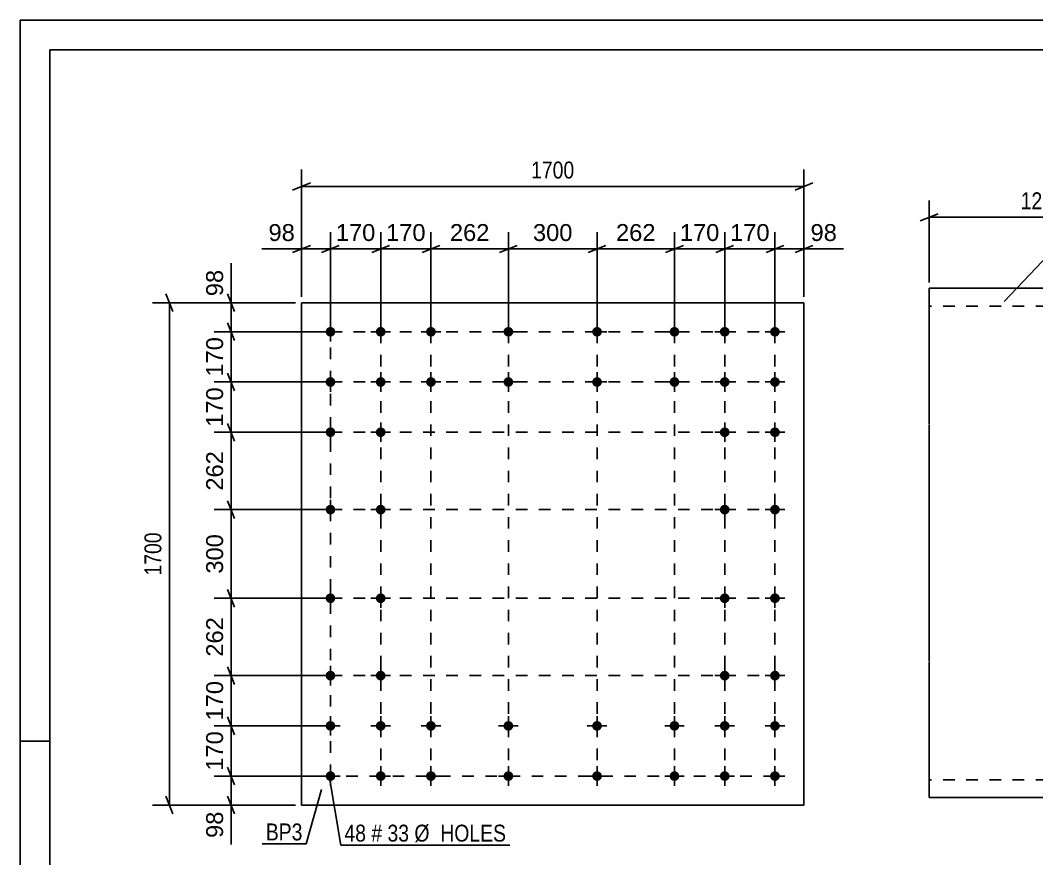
# Model space of a CAD drawing. Header units: millimetres. Extents: x 0 to 594, y 0 to 420.
# Drawn here: x 0 to 171.9, y 278.1 to 420 of the extents above; entities that cross this region are included whole.
import ezdxf

# ---------------------------------------------------------------- set-up
doc = ezdxf.new("R2010")
doc.units = ezdxf.units.MM
doc.linetypes.add('DXK_LINE_DOT2', pattern=[3.9198, 1.9599, -1.9599])
doc.styles.add('Arial', font='ARIAL.TTF', dxfattribs={"height": 0.2})
doc.styles.add('Arial Narrow', font='ARIALN.TTF', dxfattribs={"height": 0.2})

# ---------------------------------------------------------------- blocks, each defined once
blk = doc.blocks.new('Unknown-256034217-1131')
at = {"color": 5, "linetype": 'Continuous'}
for p, q in [((594, 420), (0, 420)), ((0, 420), (0, 0)), ((589, 415), (5, 415)), ((5, 415), (5, 5)), ((5, 298), (0, 298))]:
    blk.add_line(p, q, dxfattribs=at)
blk = doc.blocks.new('Part-256034217-7842 - 7841')
at = {"color": 2, "linetype": 'Continuous'}
for p, q in [((47.57, 287.19), (47.57, 372.19)), ((47.57, 372.19), (132.57, 372.19)), ((132.57, 372.19), (132.57, 287.19)), ((132.57, 287.19), (47.57, 287.19))]:
    blk.add_line(p, q, dxfattribs=at)
blk = doc.blocks.new('Bolt-256034217-7843 - 7841')
at = {"linetype": 'Continuous'}
for points in [[(52.47, 368.11, -1), (52.47, 366.46, -1)], [(60.97, 368.11, -1), (60.97, 366.46, -1)], [(69.47, 368.11, -1), (69.47, 366.46, -1)], [(82.57, 368.11, -1), (82.57, 366.46, -1)], [(97.57, 368.11, -1), (97.57, 366.46, -1)], [(110.67, 368.11, -1), (110.67, 366.46, -1)], [(119.17, 368.11, -1), (119.17, 366.46, -1)], [(127.67, 368.11, -1), (127.67, 366.46, -1)], [(52.47, 359.61, -1), (52.47, 357.96, -1)], [(60.97, 359.61, -1), (60.97, 357.96, -1)], [(69.47, 359.61, -1), (69.47, 357.96, -1)], [(82.57, 359.61, -1), (82.57, 357.96, -1)], [(97.57, 359.61, -1), (97.57, 357.96, -1)], [(110.67, 359.61, -1), (110.67, 357.96, -1)], [(119.17, 359.61, -1), (119.17, 357.96, -1)], [(127.67, 359.61, -1), (127.67, 357.96, -1)], [(52.47, 351.11, -1), (52.47, 349.46, -1)], [(60.97, 351.11, -1), (60.97, 349.46, -1)], [(119.17, 351.11, -1), (119.17, 349.46, -1)], [(127.67, 351.11, -1), (127.67, 349.46, -1)], [(52.47, 338.01, -1), (52.47, 336.36, -1)], [(60.97, 338.01, -1), (60.97, 336.36, -1)], [(119.17, 338.01, -1), (119.17, 336.36, -1)], [(127.67, 338.01, -1), (127.67, 336.36, -1)], [(52.47, 323.01, -1), (52.47, 321.36, -1)], [(60.97, 323.01, -1), (60.97, 321.36, -1)], [(119.17, 323.01, -1), (119.17, 321.36, -1)], [(127.67, 323.01, -1), (127.67, 321.36, -1)], [(52.47, 309.91, -1), (52.47, 308.26, -1)], [(60.97, 309.91, -1), (60.97, 308.26, -1)], [(119.17, 309.91, -1), (119.17, 308.26, -1)], [(127.67, 309.91, -1), (127.67, 308.26, -1)], [(52.47, 301.41, -1), (52.47, 299.76, -1)], [(60.97, 301.41, -1), (60.97, 299.76, -1)], [(69.47, 301.41, -1), (69.47, 299.76, -1)], [(82.57, 301.41, -1), (82.57, 299.76, -1)], [(97.57, 301.41, -1), (97.57, 299.76, -1)], [(110.67, 301.41, -1), (110.67, 299.76, -1)], [(119.17, 301.41, -1), (119.17, 299.76, -1)], [(127.67, 301.41, -1), (127.67, 299.76, -1)], [(52.47, 292.91, -1), (52.47, 291.26, -1)], [(60.97, 292.91, -1), (60.97, 291.26, -1)], [(69.47, 292.91, -1), (69.47, 291.26, -1)], [(82.57, 292.91, -1), (82.57, 291.26, -1)], [(97.57, 292.91, -1), (97.57, 291.26, -1)], [(110.67, 292.91, -1), (110.67, 291.26, -1)], [(119.17, 292.91, -1), (119.17, 291.26, -1)], [(127.67, 292.91, -1), (127.67, 291.26, -1)]]:
    blk.add_hatch(color=1, dxfattribs=at).paths.add_polyline_path(points)
at = {"color": 1, "linetype": 'Continuous'}
for p, q in [((52.47, 368.94), (52.47, 365.64)), ((60.97, 368.94), (60.97, 365.64)), ((69.47, 368.94), (69.47, 365.64)), ((82.57, 368.94), (82.57, 365.64)), ((97.57, 368.94), (97.57, 365.64)), ((110.67, 368.94), (110.67, 365.64)), ((119.17, 368.94), (119.17, 365.64)), ((127.67, 368.94), (127.67, 365.64)), ((50.82, 367.29), (54.12, 367.29)), ((59.32, 367.29), (62.62, 367.29)), ((67.82, 367.29), (71.12, 367.29)), ((80.92, 367.29), (84.22, 367.29)), ((95.92, 367.29), (99.22, 367.29)), ((109.02, 367.29), (112.32, 367.29)), ((117.52, 367.29), (120.82, 367.29)), ((126.02, 367.29), (129.32, 367.29)), ((52.47, 360.44), (52.47, 357.14)), ((60.97, 360.44), (60.97, 357.14)), ((69.47, 360.44), (69.47, 357.14)), ((82.57, 360.44), (82.57, 357.14)), ((97.57, 360.44), (97.57, 357.14)), ((110.67, 360.44), (110.67, 357.14)), ((119.17, 360.44), (119.17, 357.14)), ((127.67, 360.44), (127.67, 357.14)), ((50.82, 358.79), (54.12, 358.79)), ((59.32, 358.79), (62.62, 358.79)), ((67.82, 358.79), (71.12, 358.79)), ((80.92, 358.79), (84.22, 358.79)), ((95.92, 358.79), (99.22, 358.79)), ((109.02, 358.79), (112.32, 358.79)), ((117.52, 358.79), (120.82, 358.79)), ((126.02, 358.79), (129.32, 358.79)), ((52.47, 351.94), (52.47, 348.64)), ((60.97, 351.94), (60.97, 348.64)), ((119.17, 351.94), (119.17, 348.64)), ((127.67, 351.94), (127.67, 348.64)), ((50.82, 350.29), (54.12, 350.29)), ((59.32, 350.29), (62.62, 350.29)), ((117.52, 350.29), (120.82, 350.29)), ((126.02, 350.29), (129.32, 350.29)), ((52.47, 338.84), (52.47, 335.54)), ((60.97, 338.84), (60.97, 335.54)), ((119.17, 338.84), (119.17, 335.54)), ((127.67, 338.84), (127.67, 335.54)), ((50.82, 337.19), (54.12, 337.19)), ((59.32, 337.19), (62.62, 337.19)), ((117.52, 337.19), (120.82, 337.19)), ((126.02, 337.19), (129.32, 337.19)), ((52.47, 323.84), (52.47, 320.54)), ((60.97, 323.84), (60.97, 320.54)), ((119.17, 323.84), (119.17, 320.54)), ((127.67, 323.84), (127.67, 320.54)), ((50.82, 322.19), (54.12, 322.19)), ((59.32, 322.19), (62.62, 322.19)), ((117.52, 322.19), (120.82, 322.19)), ((126.02, 322.19), (129.32, 322.19)), ((52.47, 310.74), (52.47, 307.44)), ((60.97, 310.74), (60.97, 307.44)), ((119.17, 310.74), (119.17, 307.44)), ((127.67, 310.74), (127.67, 307.44)), ((50.82, 309.09), (54.12, 309.09)), ((59.32, 309.09), (62.62, 309.09)), ((117.52, 309.09), (120.82, 309.09)), ((126.02, 309.09), (129.32, 309.09)), ((52.47, 302.24), (52.47, 298.94)), ((60.97, 302.24), (60.97, 298.94)), ((69.47, 302.24), (69.47, 298.94)), ((82.57, 302.24), (82.57, 298.94)), ((97.57, 302.24), (97.57, 298.94)), ((110.67, 302.24), (110.67, 298.94)), ((119.17, 302.24), (119.17, 298.94)), ((127.67, 302.24), (127.67, 298.94)), ((50.82, 300.59), (54.12, 300.59)), ((59.32, 300.59), (62.62, 300.59)), ((67.82, 300.59), (71.12, 300.59)), ((80.92, 300.59), (84.22, 300.59)), ((95.92, 300.59), (99.22, 300.59)), ((109.02, 300.59), (112.32, 300.59)), ((117.52, 300.59), (120.82, 300.59)), ((126.02, 300.59), (129.32, 300.59)), ((52.47, 293.74), (52.47, 290.44)), ((60.97, 293.74), (60.97, 290.44)), ((69.47, 293.74), (69.47, 290.44)), ((82.57, 293.74), (82.57, 290.44)), ((97.57, 293.74), (97.57, 290.44)), ((110.67, 293.74), (110.67, 290.44)), ((119.17, 293.74), (119.17, 290.44)), ((127.67, 293.74), (127.67, 290.44)), ((50.82, 292.09), (54.12, 292.09)), ((59.32, 292.09), (62.62, 292.09)), ((67.82, 292.09), (71.12, 292.09)), ((80.92, 292.09), (84.22, 292.09)), ((95.92, 292.09), (99.22, 292.09)), ((109.02, 292.09), (112.32, 292.09)), ((117.52, 292.09), (120.82, 292.09)), ((126.02, 292.09), (129.32, 292.09))]:
    blk.add_line(p, q, dxfattribs=at)
blk = doc.blocks.new('Part-256034217-8039 - 8038')
at = {"color": 2, "linetype": 'Continuous'}
for p, q in [((173.76, 374.64), (153.76, 374.64)), ((153.76, 351.64), (153.76, 374.64)), ((193.86, 374.64), (173.86, 374.64)), ((193.86, 374.64), (193.86, 351.64)), ((153.76, 311.54), (153.76, 351.54)), ((193.86, 351.54), (193.86, 311.54)), ((153.76, 294.44), (153.76, 311.44)), ((193.86, 311.44), (193.86, 288.44)), ((153.76, 294.44), (153.76, 288.44)), ((173.76, 288.44), (153.76, 288.44)), ((193.86, 288.44), (173.86, 288.44))]:
    blk.add_line(p, q, dxfattribs=at)
at = {"color": 7, "linetype": 'DXK_LINE_DOT2'}
for p, q in [((173.76, 371.64), (153.76, 371.64)), ((193.86, 371.64), (173.86, 371.64)), ((153.76, 288.9), (153.76, 294.44)), ((173.76, 291.44), (153.76, 291.44)), ((193.86, 291.44), (173.86, 291.44))]:
    blk.add_line(p, q, dxfattribs=at)
blk = doc.blocks.new('Rectangle-256034217-11316 - 7841')
at = {"color": 1, "linetype": 'DXK_LINE_DOT2'}
blk.add_lwpolyline([(52.47, 367.29), (127.67, 367.29), (127.67, 292.09), (52.47, 292.09), (52.47, 367.29)], close=True, dxfattribs=at)
blk = doc.blocks.new('Line-256034217-11328 - 7841')
at = {"color": 1, "linetype": 'DXK_LINE_DOT2'}
blk.add_line((52.47, 358.79), (127.67, 358.79), dxfattribs=at)
blk = doc.blocks.new('Line-256034217-11335 - 7841')
at = {"color": 1, "linetype": 'DXK_LINE_DOT2'}
blk.add_line((52.47, 309.09), (127.67, 309.09), dxfattribs=at)
blk = doc.blocks.new('Line-256034217-11342 - 7841')
at = {"color": 1, "linetype": 'DXK_LINE_DOT2'}
blk.add_line((60.97, 367.29), (60.97, 292.09), dxfattribs=at)
blk = doc.blocks.new('Line-256034217-11349 - 7841')
at = {"color": 1, "linetype": 'DXK_LINE_DOT2'}
blk.add_line((119.17, 367.29), (119.17, 292.09), dxfattribs=at)
blk = doc.blocks.new('Line-256034217-11356 - 7841')
at = {"color": 1, "linetype": 'DXK_LINE_DOT2'}
blk.add_line((52.47, 350.29), (127.67, 350.29), dxfattribs=at)
blk = doc.blocks.new('Line-256034217-11363 - 7841')
at = {"color": 1, "linetype": 'DXK_LINE_DOT2'}
blk.add_line((52.47, 337.19), (127.67, 337.19), dxfattribs=at)
blk = doc.blocks.new('Line-256034217-11370 - 7841')
at = {"color": 1, "linetype": 'DXK_LINE_DOT2'}
blk.add_line((52.47, 322.19), (127.67, 322.19), dxfattribs=at)
blk = doc.blocks.new('Line-256034217-11377 - 7841')
at = {"color": 1, "linetype": 'DXK_LINE_DOT2'}
blk.add_line((69.47, 367.29), (69.47, 292.09), dxfattribs=at)
blk = doc.blocks.new('Line-256034217-11384 - 7841')
at = {"color": 1, "linetype": 'DXK_LINE_DOT2'}
blk.add_line((82.57, 367.29), (82.57, 292.09), dxfattribs=at)
blk = doc.blocks.new('Line-256034217-11391 - 7841')
at = {"color": 1, "linetype": 'DXK_LINE_DOT2'}
blk.add_line((97.57, 367.29), (97.57, 292.09), dxfattribs=at)
blk = doc.blocks.new('Line-256034217-11398 - 7841')
at = {"color": 1, "linetype": 'DXK_LINE_DOT2'}
blk.add_line((110.67, 367.29), (110.67, 292.09), dxfattribs=at)
blk = doc.blocks.new('StraightDimension-256034217-8304 - 7841')
at = {"color": 7, "linetype": 'Continuous'}
for p, q in [((25.81, 370.69), (24.61, 373.69)), ((46.57, 372.19), (22.36, 372.19)), ((25.21, 287.19), (25.21, 372.19)), ((46.57, 287.19), (22.36, 287.19)), ((24.61, 288.69), (25.81, 285.69))]:
    blk.add_line(p, q, dxfattribs=at)
at = {"color": 0}
blk.add_wipeout([(24.46, 333.94), (20.26, 333.94), (20.26, 325.43), (24.46, 325.43)], dxfattribs=at)
at = {"color": 3, "style": 'Arial Narrow'}
blk.add_text('1700', height=2.863, rotation=90.0002, dxfattribs=at).set_placement((23.86, 326.03))
blk = doc.blocks.new('StraightDimension-256034217-15070 - 7841')
at = {"color": 7, "linetype": 'Continuous'}
for p, q in [((110.67, 368.29), (110.67, 384.15)), ((119.17, 368.29), (119.17, 384.15)), ((109.17, 380.7), (112.17, 381.9)), ((120.67, 381.9), (117.67, 380.7)), ((110.67, 381.3), (119.17, 381.3))]:
    blk.add_line(p, q, dxfattribs=at)
at = {"color": 0}
blk.add_wipeout([(118.85, 382.05), (118.85, 386.25), (110.98, 386.25), (110.98, 382.05)], dxfattribs=at)
at = {"color": 3, "style": 'Arial'}
blk.add_text('170', height=2.865, dxfattribs=at).set_placement((111.58, 382.65))
blk = doc.blocks.new('StraightDimension-256034217-11278 - 7841')
at = {"color": 7, "linetype": 'Continuous'}
for p, q in [((35.05, 373.69), (36.25, 370.69)), ((46.57, 372.19), (32.8, 372.19)), ((35.65, 367.29), (35.65, 372.19)), ((36.25, 365.79), (35.05, 368.79)), ((51.47, 367.29), (32.8, 367.29))]:
    blk.add_line(p, q, dxfattribs=at)
at = {"color": 0}
blk.add_wipeout([(34.9, 378.36), (30.7, 378.36), (30.7, 372.71), (34.9, 372.71)], dxfattribs=at)
at = {"color": 7, "linetype": 'Continuous'}
blk.add_line((35.65, 372.19), (35.65, 378.88), dxfattribs=at)
blk.add_line((35.65, 372.19), (35.65, 378.88), dxfattribs=at)
at = {"color": 3, "style": 'Arial'}
blk.add_text('98', height=2.865, rotation=90.0002, dxfattribs=at).set_placement((34.3, 373.31))
blk = doc.blocks.new('StraightDimension-256034217-15066 - 7841')
at = {"color": 7, "linetype": 'Continuous'}
for p, q in [((82.57, 368.29), (82.57, 384.15)), ((97.57, 368.29), (97.57, 384.15)), ((84.07, 381.9), (81.07, 380.7)), ((96.07, 380.7), (99.07, 381.9)), ((82.57, 381.3), (97.57, 381.3))]:
    blk.add_line(p, q, dxfattribs=at)
at = {"color": 0}
blk.add_wipeout([(94, 382.05), (94, 386.25), (86.13, 386.25), (86.13, 382.05)], dxfattribs=at)
at = {"color": 3, "style": 'Arial'}
blk.add_text('300', height=2.865, dxfattribs=at).set_placement((86.73, 382.65))
blk = doc.blocks.new('StraightDimension-256034217-15080 - 7841')
at = {"color": 7, "linetype": 'Continuous'}
for p, q in [((51.47, 337.19), (32.8, 337.19)), ((36.25, 335.69), (35.05, 338.69)), ((35.65, 322.19), (35.65, 337.19)), ((35.05, 323.69), (36.25, 320.69)), ((51.47, 322.19), (32.8, 322.19))]:
    blk.add_line(p, q, dxfattribs=at)
at = {"color": 0}
blk.add_wipeout([(34.9, 333.62), (30.7, 333.62), (30.7, 325.75), (34.9, 325.75)], dxfattribs=at)
at = {"color": 3, "style": 'Arial'}
blk.add_text('300', height=2.865, rotation=90.0002, dxfattribs=at).set_placement((34.3, 326.35))
blk = doc.blocks.new('StraightDimension-256034217-8346 - 7841')
at = {"color": 7, "linetype": 'Continuous'}
for p, q in [((47.57, 373.19), (47.57, 394.73)), ((132.57, 373.19), (132.57, 394.73)), ((49.07, 392.48), (46.07, 391.28)), ((131.07, 391.28), (134.07, 392.48)), ((47.57, 391.88), (132.57, 391.88))]:
    blk.add_line(p, q, dxfattribs=at)
at = {"color": 0}
blk.add_wipeout([(94.32, 392.63), (94.32, 396.83), (85.81, 396.83), (85.81, 392.63)], dxfattribs=at)
at = {"color": 3, "style": 'Arial Narrow'}
blk.add_text('1700', height=2.863, dxfattribs=at).set_placement((86.41, 393.23))
blk = doc.blocks.new('StraightDimension-256034217-15068 - 7841')
at = {"color": 7, "linetype": 'Continuous'}
for p, q in [((97.57, 368.29), (97.57, 384.15)), ((110.67, 368.29), (110.67, 384.15)), ((99.07, 381.9), (96.07, 380.7)), ((109.17, 380.7), (112.17, 381.9)), ((97.57, 381.3), (110.67, 381.3))]:
    blk.add_line(p, q, dxfattribs=at)
at = {"color": 0}
blk.add_wipeout([(108.05, 382.05), (108.05, 386.25), (100.18, 386.25), (100.18, 382.05)], dxfattribs=at)
at = {"color": 3, "style": 'Arial'}
blk.add_text('262', height=2.865, dxfattribs=at).set_placement((100.78, 382.65))
blk = doc.blocks.new('StraightDimension-256034217-11243 - 7841')
at = {"color": 7, "linetype": 'Continuous'}
for p, q in [((127.67, 368.29), (127.67, 384.15)), ((132.57, 373.19), (132.57, 384.15)), ((126.17, 380.7), (129.17, 381.9)), ((134.07, 381.9), (131.07, 380.7)), ((127.67, 381.3), (132.57, 381.3))]:
    blk.add_line(p, q, dxfattribs=at)
at = {"color": 0}
blk.add_wipeout([(138.74, 382.05), (138.74, 386.25), (133.09, 386.25), (133.09, 382.05)], dxfattribs=at)
at = {"color": 7, "linetype": 'Continuous'}
blk.add_line((132.57, 381.3), (139.26, 381.3), dxfattribs=at)
blk.add_line((132.57, 381.3), (139.26, 381.3), dxfattribs=at)
at = {"color": 3, "style": 'Arial'}
blk.add_text('98', height=2.865, dxfattribs=at).set_placement((133.69, 382.65))
blk = doc.blocks.new('StraightDimension-256034217-15076 - 7841')
at = {"color": 7, "linetype": 'Continuous'}
for p, q in [((35.05, 310.59), (36.25, 307.59)), ((51.47, 309.09), (32.8, 309.09)), ((35.65, 300.59), (35.65, 309.09)), ((36.25, 299.09), (35.05, 302.09)), ((51.47, 300.59), (32.8, 300.59))]:
    blk.add_line(p, q, dxfattribs=at)
at = {"color": 0}
blk.add_wipeout([(34.9, 308.77), (30.7, 308.77), (30.7, 300.9), (34.9, 300.9)], dxfattribs=at)
at = {"color": 3, "style": 'Arial'}
blk.add_text('170', height=2.865, rotation=90.0002, dxfattribs=at).set_placement((34.3, 301.5))
blk = doc.blocks.new('StraightDimension-256034217-11251 - 7841')
at = {"color": 7, "linetype": 'Continuous'}
for p, q in [((47.57, 373.19), (47.57, 384.15)), ((52.47, 368.29), (52.47, 384.15)), ((46.07, 380.7), (49.07, 381.9)), ((53.97, 381.9), (50.97, 380.7)), ((47.57, 381.3), (52.47, 381.3))]:
    blk.add_line(p, q, dxfattribs=at)
at = {"color": 0}
blk.add_wipeout([(47.04, 382.05), (47.04, 386.25), (41.39, 386.25), (41.39, 382.05)], dxfattribs=at)
at = {"color": 7, "linetype": 'Continuous'}
blk.add_line((47.57, 381.3), (40.87, 381.3), dxfattribs=at)
blk.add_line((47.57, 381.3), (40.87, 381.3), dxfattribs=at)
at = {"color": 3, "style": 'Arial'}
blk.add_text('98', height=2.865, dxfattribs=at).set_placement((41.99, 382.65))
blk = doc.blocks.new('StraightDimension-256034217-15072 - 7841')
at = {"color": 7, "linetype": 'Continuous'}
for p, q in [((119.17, 368.29), (119.17, 384.15)), ((127.67, 368.29), (127.67, 384.15)), ((117.67, 380.7), (120.67, 381.9)), ((129.17, 381.9), (126.17, 380.7)), ((119.17, 381.3), (127.67, 381.3))]:
    blk.add_line(p, q, dxfattribs=at)
at = {"color": 0}
blk.add_wipeout([(127.35, 382.05), (127.35, 386.25), (119.48, 386.25), (119.48, 382.05)], dxfattribs=at)
at = {"color": 3, "style": 'Arial'}
blk.add_text('170', height=2.865, dxfattribs=at).set_placement((120.08, 382.65))
blk = doc.blocks.new('StraightDimension-256034217-11286 - 7841')
at = {"color": 7, "linetype": 'Continuous'}
for p, q in [((35.05, 293.59), (36.25, 290.59)), ((51.47, 292.09), (32.8, 292.09)), ((35.65, 287.19), (35.65, 292.09)), ((46.57, 287.19), (32.8, 287.19)), ((36.25, 285.69), (35.05, 288.69))]:
    blk.add_line(p, q, dxfattribs=at)
at = {"color": 0}
blk.add_wipeout([(34.9, 286.66), (30.7, 286.66), (30.7, 281.02), (34.9, 281.02)], dxfattribs=at)
at = {"color": 7, "linetype": 'Continuous'}
blk.add_line((35.65, 287.19), (35.65, 280.49), dxfattribs=at)
blk.add_line((35.65, 287.19), (35.65, 280.49), dxfattribs=at)
at = {"color": 3, "style": 'Arial'}
blk.add_text('98', height=2.865, rotation=90.0002, dxfattribs=at).set_placement((34.3, 281.62))
blk = doc.blocks.new('StraightDimension-256034217-15060 - 7841')
at = {"color": 7, "linetype": 'Continuous'}
for p, q in [((52.47, 368.29), (52.47, 384.15)), ((60.97, 368.29), (60.97, 384.15)), ((50.97, 380.7), (53.97, 381.9)), ((62.47, 381.9), (59.47, 380.7)), ((52.47, 381.3), (60.97, 381.3))]:
    blk.add_line(p, q, dxfattribs=at)
at = {"color": 0}
blk.add_wipeout([(60.65, 382.05), (60.65, 386.25), (52.78, 386.25), (52.78, 382.05)], dxfattribs=at)
at = {"color": 3, "style": 'Arial'}
blk.add_text('170', height=2.865, dxfattribs=at).set_placement((53.38, 382.65))
blk = doc.blocks.new('StraightDimension-256034217-15062 - 7841')
at = {"color": 7, "linetype": 'Continuous'}
for p, q in [((60.97, 368.29), (60.97, 384.15)), ((69.47, 368.29), (69.47, 384.15)), ((59.47, 380.7), (62.47, 381.9)), ((70.97, 381.9), (67.97, 380.7)), ((60.97, 381.3), (69.47, 381.3))]:
    blk.add_line(p, q, dxfattribs=at)
at = {"color": 0}
blk.add_wipeout([(69.15, 382.05), (69.15, 386.25), (61.28, 386.25), (61.28, 382.05)], dxfattribs=at)
at = {"color": 3, "style": 'Arial'}
blk.add_text('170', height=2.865, dxfattribs=at).set_placement((61.88, 382.65))
blk = doc.blocks.new('StraightDimension-256034217-15064 - 7841')
at = {"color": 7, "linetype": 'Continuous'}
for p, q in [((69.47, 368.29), (69.47, 384.15)), ((82.57, 368.29), (82.57, 384.15)), ((70.97, 381.9), (67.97, 380.7)), ((81.07, 380.7), (84.07, 381.9)), ((69.47, 381.3), (82.57, 381.3))]:
    blk.add_line(p, q, dxfattribs=at)
at = {"color": 0}
blk.add_wipeout([(79.95, 382.05), (79.95, 386.25), (72.08, 386.25), (72.08, 382.05)], dxfattribs=at)
at = {"color": 3, "style": 'Arial'}
blk.add_text('262', height=2.865, dxfattribs=at).set_placement((72.68, 382.65))
blk = doc.blocks.new('StraightDimension-256034217-15074 - 7841')
at = {"color": 7, "linetype": 'Continuous'}
for p, q in [((35.05, 302.09), (36.25, 299.09)), ((51.47, 300.59), (32.8, 300.59)), ((35.65, 292.09), (35.65, 300.59)), ((36.25, 290.59), (35.05, 293.59)), ((51.47, 292.09), (32.8, 292.09))]:
    blk.add_line(p, q, dxfattribs=at)
at = {"color": 0}
blk.add_wipeout([(34.9, 300.27), (30.7, 300.27), (30.7, 292.4), (34.9, 292.4)], dxfattribs=at)
at = {"color": 3, "style": 'Arial'}
blk.add_text('170', height=2.865, rotation=90.0002, dxfattribs=at).set_placement((34.3, 293))
blk = doc.blocks.new('StraightDimension-256034217-15078 - 7841')
at = {"color": 7, "linetype": 'Continuous'}
for p, q in [((36.25, 320.69), (35.05, 323.69)), ((51.47, 322.19), (32.8, 322.19)), ((35.65, 309.09), (35.65, 322.19)), ((35.05, 310.59), (36.25, 307.59)), ((51.47, 309.09), (32.8, 309.09))]:
    blk.add_line(p, q, dxfattribs=at)
at = {"color": 0}
blk.add_wipeout([(34.9, 319.57), (30.7, 319.57), (30.7, 311.7), (34.9, 311.7)], dxfattribs=at)
at = {"color": 3, "style": 'Arial'}
blk.add_text('262', height=2.865, rotation=90.0002, dxfattribs=at).set_placement((34.3, 312.3))
blk = doc.blocks.new('StraightDimension-256034217-15082 - 7841')
at = {"color": 7, "linetype": 'Continuous'}
for p, q in [((36.25, 348.79), (35.05, 351.79)), ((51.47, 350.29), (32.8, 350.29)), ((35.65, 337.19), (35.65, 350.29)), ((51.47, 337.19), (32.8, 337.19)), ((35.05, 338.69), (36.25, 335.69))]:
    blk.add_line(p, q, dxfattribs=at)
at = {"color": 0}
blk.add_wipeout([(34.9, 347.67), (30.7, 347.67), (30.7, 339.8), (34.9, 339.8)], dxfattribs=at)
at = {"color": 3, "style": 'Arial'}
blk.add_text('262', height=2.865, rotation=90.0002, dxfattribs=at).set_placement((34.3, 340.4))
blk = doc.blocks.new('StraightDimension-256034217-15084 - 7841')
at = {"color": 7, "linetype": 'Continuous'}
for p, q in [((35.05, 360.29), (36.25, 357.29)), ((51.47, 358.79), (32.8, 358.79)), ((35.65, 350.29), (35.65, 358.79)), ((36.25, 348.79), (35.05, 351.79)), ((51.47, 350.29), (32.8, 350.29))]:
    blk.add_line(p, q, dxfattribs=at)
at = {"color": 0}
blk.add_wipeout([(34.9, 358.47), (30.7, 358.47), (30.7, 350.6), (34.9, 350.6)], dxfattribs=at)
at = {"color": 3, "style": 'Arial'}
blk.add_text('170', height=2.865, rotation=90.0002, dxfattribs=at).set_placement((34.3, 351.2))
blk = doc.blocks.new('StraightDimension-256034217-15086 - 7841')
at = {"color": 7, "linetype": 'Continuous'}
for p, q in [((35.05, 368.79), (36.25, 365.79)), ((51.47, 367.29), (32.8, 367.29)), ((35.65, 358.79), (35.65, 367.29)), ((36.25, 357.29), (35.05, 360.29)), ((51.47, 358.79), (32.8, 358.79))]:
    blk.add_line(p, q, dxfattribs=at)
at = {"color": 0}
blk.add_wipeout([(34.9, 366.97), (30.7, 366.97), (30.7, 359.1), (34.9, 359.1)], dxfattribs=at)
at = {"color": 3, "style": 'Arial'}
blk.add_text('170', height=2.865, rotation=90.0002, dxfattribs=at).set_placement((34.3, 359.7))
blk = doc.blocks.new('StraightDimension-256034217-8686 - 8038')
at = {"color": 7, "linetype": 'Continuous'}
for p, q in [((153.76, 375.64), (153.76, 389.52)), ((193.86, 375.64), (193.86, 389.52)), ((155.26, 387.27), (152.26, 386.07)), ((192.36, 386.07), (195.36, 387.27)), ((153.76, 386.67), (193.86, 386.67))]:
    blk.add_line(p, q, dxfattribs=at)
at = {"color": 0}
blk.add_wipeout([(178.98, 387.42), (178.98, 391.62), (168.64, 391.62), (168.64, 387.42)], dxfattribs=at)
at = {"color": 3, "style": 'Arial Narrow'}
blk.add_text('12932', height=2.863, dxfattribs=at).set_placement((169.24, 388.02))
blk = doc.blocks.new('Mark-256034217-8965 - 7841')
at = {"color": 0}
for points in [[(58.48, 281), (58.48, 284), (54.83, 284), (54.83, 281)], [(61.21, 281), (61.21, 284), (59.38, 284), (59.38, 281)], [(65.77, 281), (65.77, 284), (62.11, 284), (62.11, 281)], [(82.2, 281), (82.2, 284), (66.67, 284), (66.67, 281)]]:
    blk.add_wipeout(points, dxfattribs=at)
for points in [[(58.48, 281), (58.48, 284), (54.83, 284), (54.83, 281)], [(61.21, 281), (61.21, 284), (59.38, 284), (59.38, 281)], [(65.77, 281), (65.77, 284), (62.11, 284), (62.11, 281)], [(82.2, 281), (82.2, 284), (66.67, 284), (66.67, 281)]]:
    blk.add_wipeout(points, dxfattribs=at)
at = {"color": 7, "linetype": 'Continuous'}
for p, q in [((52.22, 292.45), (54.23, 280.4)), ((54.23, 280.4), (82.8, 280.4))]:
    blk.add_line(p, q, dxfattribs=at)
at = {"color": 3, "style": 'Arial Narrow'}
for s, height, p in [('48', 2.863, (54.83, 281)), ('#', 2.86, (59.38, 281)), ('33', 2.863, (62.11, 281)), ('Ø  HOLES', 2.863, (66.67, 281))]:
    blk.add_text(s, height=height, dxfattribs=at).set_placement(p)
blk = doc.blocks.new('Mark-256034217-8962 - 7841')
at = {"color": 0}
blk.add_wipeout([(47.74, 281.2), (47.74, 284.2), (41.53, 284.2), (41.53, 281.2)], dxfattribs=at)
blk.add_wipeout([(47.74, 281.2), (47.74, 284.2), (41.53, 284.2), (41.53, 281.2)], dxfattribs=at)
at = {"color": 30, "linetype": 'Continuous'}
for p in [(50.95, 289.8), (40.93, 280.6)]:
    blk.add_line(p, (48.34, 280.6), dxfattribs=at)
at = {"color": 3, "style": 'Arial Narrow'}
blk.add_text('BP3', height=2.863, dxfattribs=at).set_placement((41.53, 281.2))
blk = doc.blocks.new('Mark-256034217-9029 - 8038')
at = {"color": 0}
blk.add_wipeout([(179.59, 379.84), (179.59, 382.84), (173.56, 382.84), (173.56, 379.84)], dxfattribs=at)
blk.add_wipeout([(179.59, 379.84), (179.59, 382.84), (173.56, 382.84), (173.56, 379.84)], dxfattribs=at)
at = {"color": 30, "linetype": 'Continuous'}
for p, q in [((166.45, 372.39), (172.96, 379.24)), ((172.96, 379.24), (180.19, 379.24))]:
    blk.add_line(p, q, dxfattribs=at)
at = {"color": 3, "style": 'Arial Narrow'}
blk.add_text('C45', height=2.863, dxfattribs=at).set_placement((173.56, 379.84))

msp = doc.modelspace()

# ---------------------------------------------------------------- block references
for name in ['Unknown-256034217-1131', 'Part-256034217-8039 - 8038', 'Part-256034217-7842 - 7841', 'Bolt-256034217-7843 - 7841', 'Rectangle-256034217-11316 - 7841', 'Line-256034217-11342 - 7841', 'Line-256034217-11377 - 7841', 'Line-256034217-11384 - 7841', 'Line-256034217-11391 - 7841', 'Line-256034217-11398 - 7841', 'Line-256034217-11349 - 7841', 'Line-256034217-11328 - 7841', 'Line-256034217-11356 - 7841', 'Line-256034217-11363 - 7841', 'Line-256034217-11370 - 7841', 'Line-256034217-11335 - 7841']:
    msp.add_blockref(name, (0, 0))

# ---------------------------------------------------------------- next in the draw order: block references
for name in ['StraightDimension-256034217-8686 - 8038', 'StraightDimension-256034217-15066 - 7841', 'StraightDimension-256034217-15070 - 7841', 'StraightDimension-256034217-8304 - 7841']:
    msp.add_blockref(name, (0, 0))

# ---------------------------------------------------------------- next in the draw order: block references
for name in ['Mark-256034217-9029 - 8038', 'StraightDimension-256034217-11278 - 7841', 'StraightDimension-256034217-15080 - 7841', 'StraightDimension-256034217-15076 - 7841', 'StraightDimension-256034217-11286 - 7841']:
    msp.add_blockref(name, (0, 0))

# ---------------------------------------------------------------- next in the draw order: block references
for name in ['StraightDimension-256034217-8346 - 7841', 'StraightDimension-256034217-15082 - 7841', 'StraightDimension-256034217-15078 - 7841', 'StraightDimension-256034217-15074 - 7841']:
    msp.add_blockref(name, (0, 0))

# ---------------------------------------------------------------- next in the draw order: block references
for name in ['StraightDimension-256034217-11251 - 7841', 'StraightDimension-256034217-15068 - 7841', 'StraightDimension-256034217-11243 - 7841', 'StraightDimension-256034217-15084 - 7841', 'Mark-256034217-8965 - 7841', 'Mark-256034217-8962 - 7841']:
    msp.add_blockref(name, (0, 0))

# ---------------------------------------------------------------- next in the draw order: block references
for name in ['StraightDimension-256034217-15060 - 7841', 'StraightDimension-256034217-15072 - 7841']:
    msp.add_blockref(name, (0, 0))

# ---------------------------------------------------------------- next in the draw order: block references
for name in ['StraightDimension-256034217-15062 - 7841', 'StraightDimension-256034217-15086 - 7841']:
    msp.add_blockref(name, (0, 0))

# ---------------------------------------------------------------- next in the draw order: block references
msp.add_blockref('StraightDimension-256034217-15064 - 7841', (0, 0))

doc.saveas('drawing.dxf')
